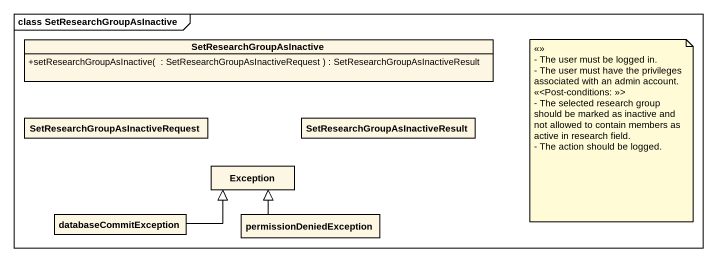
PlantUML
@startuml
mainframe class SetResearchGroupAsInactive
hide circle
hide empty members
skinparam classAttributeIconSize 0
class SetResearchGroupAsInactive {
  +setResearchGroupAsInactive(  : SetResearchGroupAsInactiveRequest ) : SetResearchGroupAsInactiveResult
}
class "SetResearchGroupAsInactiveRequest" as SetResearchGroupAsInactiveRe
class "SetResearchGroupAsInactiveResult" as SetResearchGroupAsInactiveRe_2
class "Exception" as Exception_
class databaseCommitException
class permissionDeniedException
databaseCommitException -right-|> Exception_
permissionDeniedException -up-|> Exception_
note as N1
  <<>>
  - The user must be logged in.
  - The user must have the privileges associated with an admin account.
  <<<Post-conditions: >>>
  - The selected research group should be marked as inactive and not allowed to contain members as active in research field.
  - The action should be logged.
end note
@enduml
